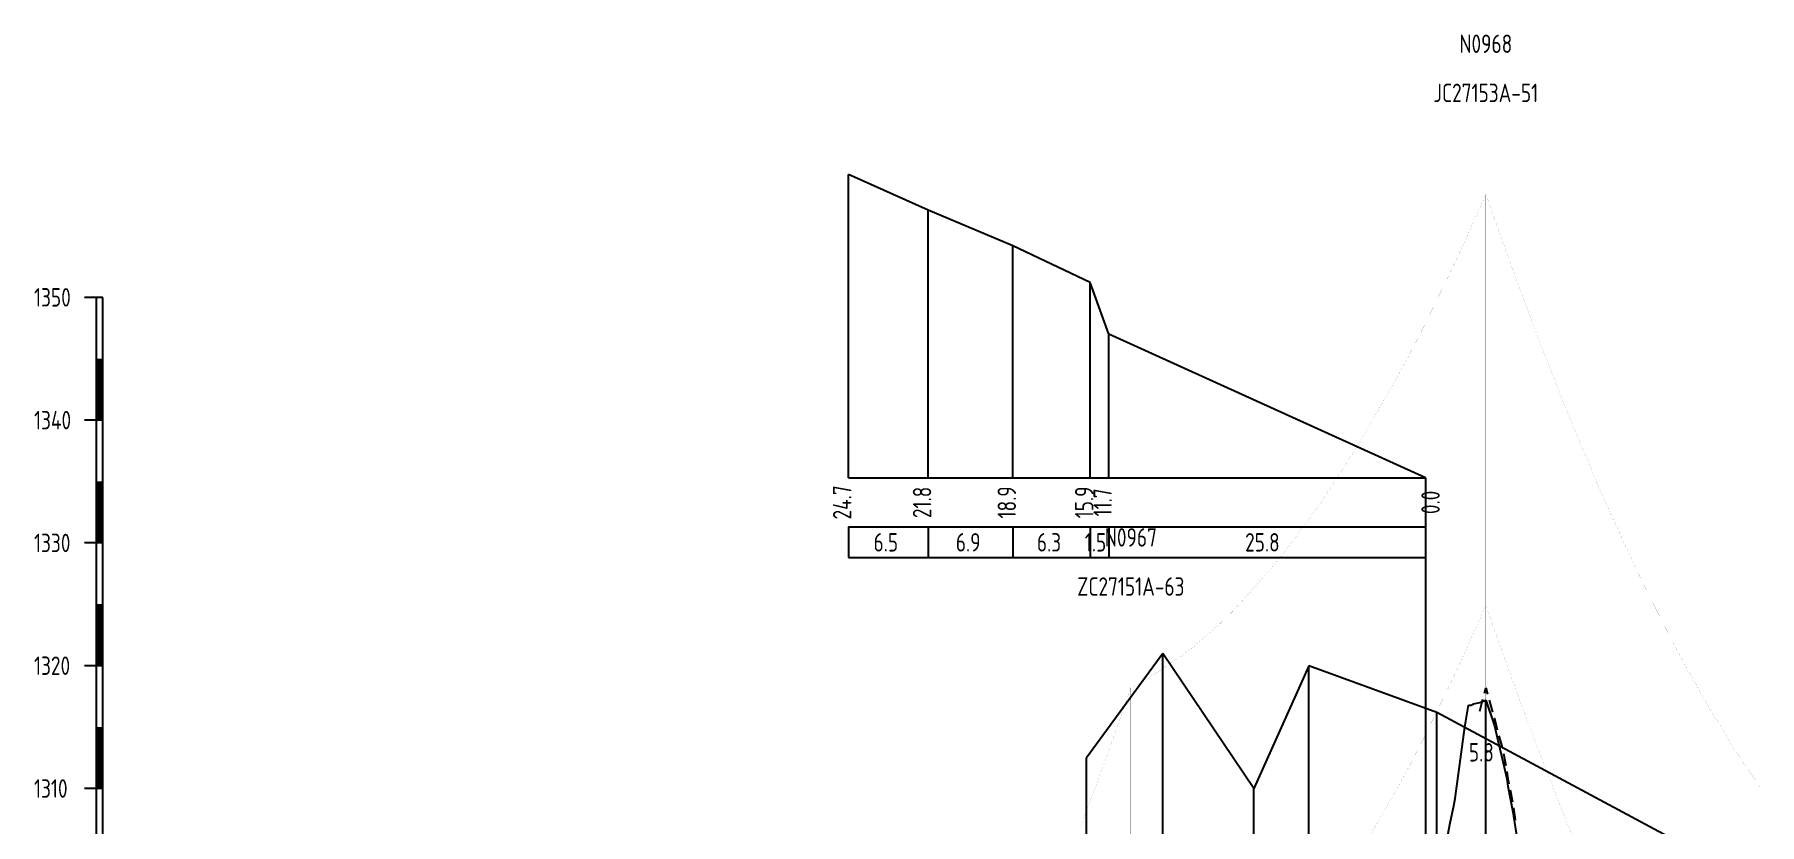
# Model space of a CAD drawing. Header units: millimetres. Extents: x 6482 to 7719, y 775 to 2743.
# Drawn here: x 6564.1 to 6845, y 2614.1 to 2742.8 of the extents above; entities that cross this region are included whole.
import ezdxf
from ezdxf.enums import TextEntityAlignment as Align

# ---------------------------------------------------------------- set-up
doc = ezdxf.new("R2010")
doc.units = ezdxf.units.MM
doc.header["$LTSCALE"] = 5
for name, color, linetype in [('1', 3, 'Continuous'), ('2', 4, 'Continuous'), ('3', 5, 'Continuous'), ('4', 1, 'Continuous'), ('中心断面', 1, 'Continuous'), ('图框', 1, 'Continuous'), ('左边线', 2, 'Continuous'), ('标注', 3, 'Continuous'), ('风偏', 5, 'Continuous')]:
    doc.layers.add(name, color=color, linetype=linetype)
doc.styles.get("Standard").update_dxf_attribs({"font": 'tssdeng.shx', "width": 0.8, "bigfont": 'tssdchn.shx'})

# ---------------------------------------------------------------- blocks, each defined once
blk = doc.blocks.new('7165820')
at = {"layer": '图框'}
for p, q in [((6575.2, 2700), (6572.2, 2700)), ((6574.2, 860), (6574.2, 2700)), ((6575.2, 860), (6575.2, 2700)), ((6574.4, 2680), (6574.4, 2690)), ((6574.6, 2680), (6574.6, 2690)), ((6574.8, 2680), (6574.8, 2690)), ((6575, 2680), (6575, 2690)), ((6575.2, 2680), (6572.2, 2680)), ((6574.4, 2660), (6574.4, 2670)), ((6574.6, 2660), (6574.6, 2670)), ((6574.8, 2660), (6574.8, 2670)), ((6575, 2660), (6575, 2670)), ((6575.2, 2660), (6572.2, 2660)), ((6574.4, 2640), (6574.4, 2650)), ((6574.6, 2640), (6574.6, 2650)), ((6574.8, 2640), (6574.8, 2650)), ((6575, 2640), (6575, 2650)), ((6575.2, 2640), (6572.2, 2640)), ((6574.4, 2620), (6574.4, 2630)), ((6574.6, 2620), (6574.6, 2630)), ((6574.8, 2620), (6574.8, 2630)), ((6575, 2620), (6575, 2630)), ((6575.2, 2620), (6572.2, 2620))]:
    blk.add_line(p, q, dxfattribs=at)
at = {"layer": '图框', "width": 0.8}
for s, p in [('1350', (6564, 2698.5)), ('1340', (6564, 2678.5)), ('1330', (6564, 2658.5)), ('1320', (6564, 2638.5)), ('1310', (6564, 2618.5))]:
    blk.add_text(s, height=3, dxfattribs=at).set_placement(p)
blk = doc.blocks.new('102218245')
at = {"layer": '风偏'}
for p, q in [((6709.6, 2714.2), (6696.6, 2720)), ((6696.6, 2670.6), (6696.6, 2720)), ((6723.4, 2708.4), (6709.6, 2714.2)), ((6709.6, 2670.6), (6709.6, 2714.2)), ((6736, 2702.4), (6723.4, 2708.4)), ((6723.4, 2670.6), (6723.4, 2708.4)), ((6739, 2694), (6736, 2702.4)), ((6736, 2670.6), (6736, 2702.4)), ((6790.6, 2670.6), (6739, 2694)), ((6739, 2670.6), (6739, 2694)), ((6696.6, 2670.6), (6709.6, 2670.6)), ((6709.6, 2670.6), (6723.4, 2670.6)), ((6723.4, 2670.6), (6736, 2670.6)), ((6736, 2670.6), (6739, 2670.6)), ((6739, 2670.6), (6790.6, 2670.6)), ((6696.6, 2662.6), (6709.6, 2662.6)), ((6696.6, 2662.6), (6696.6, 2657.6)), ((6709.6, 2662.6), (6723.4, 2662.6)), ((6709.6, 2662.6), (6709.6, 2657.6)), ((6723.4, 2662.6), (6736, 2662.6)), ((6723.4, 2662.6), (6723.4, 2657.6)), ((6736, 2662.6), (6739, 2662.6)), ((6736, 2662.6), (6736, 2657.6)), ((6739, 2662.6), (6790.6, 2662.6)), ((6739, 2662.6), (6739, 2657.6)), ((6696.6, 2657.6), (6709.6, 2657.6)), ((6709.6, 2657.6), (6723.4, 2657.6)), ((6723.4, 2657.6), (6736, 2657.6)), ((6736, 2657.6), (6739, 2657.6)), ((6739, 2657.6), (6790.6, 2657.6))]:
    blk.add_line(p, q, dxfattribs=at)
at = {"layer": '风偏', "width": 0.8}
for s, p in [('6.5', (6700.7, 2658.6)), ('6.9', (6714.1, 2658.6)), ('6.3', (6727.3, 2658.6)), ('1.5', (6735.1, 2658.6)), ('25.8', (6761.2, 2658.6))]:
    blk.add_text(s, height=3, dxfattribs=at).set_placement(p)
blk = doc.blocks.new('102218246')
at = {"layer": '风偏'}
for p, q in [((6747.8, 2642), (6735.4, 2625)), ((6762.6, 2620), (6747.8, 2642)), ((6747.8, 2608.2), (6747.8, 2642)), ((6771.6, 2640), (6762.6, 2620)), ((6792.4, 2632.4), (6771.6, 2640)), ((6771.6, 2608.2), (6771.6, 2640)), ((6837.4, 2608.2), (6792.4, 2632.4)), ((6792.4, 2608.2), (6792.4, 2632.4)), ((6735.4, 2608.2), (6735.4, 2625)), ((6762.6, 2608.2), (6762.6, 2620)), ((6735.4, 2608.2), (6747.8, 2608.2)), ((6747.8, 2608.2), (6762.6, 2608.2)), ((6762.6, 2608.2), (6771.6, 2608.2)), ((6771.6, 2608.2), (6792.4, 2608.2)), ((6792.4, 2608.2), (6837.4, 2608.2)), ((6735.4, 2600.2), (6747.8, 2600.2)), ((6735.4, 2600.2), (6735.4, 2595.2)), ((6747.8, 2600.2), (6762.6, 2600.2)), ((6747.8, 2600.2), (6747.8, 2595.2)), ((6762.6, 2600.2), (6771.6, 2600.2)), ((6762.6, 2600.2), (6762.6, 2595.2)), ((6771.6, 2600.2), (6792.4, 2600.2)), ((6771.6, 2600.2), (6771.6, 2595.2)), ((6792.4, 2600.2), (6837.4, 2600.2)), ((6792.4, 2600.2), (6792.4, 2595.2)), ((6735.4, 2595.2), (6747.8, 2595.2)), ((6747.8, 2595.2), (6762.6, 2595.2)), ((6762.6, 2595.2), (6771.6, 2595.2)), ((6771.6, 2595.2), (6792.4, 2595.2)), ((6792.4, 2595.2), (6837.4, 2595.2))]:
    blk.add_line(p, q, dxfattribs=at)
at = {"layer": '风偏', "width": 0.8}
for s, p in [('6.2', (6739.2, 2596.2)), ('7.4', (6752.8, 2596.2)), ('4.5', (6764.7, 2596.2)), ('10.4', (6778.4, 2596.2)), ('22.5', (6811.3, 2596.2))]:
    blk.add_text(s, height=3, dxfattribs=at).set_placement(p)

msp = doc.modelspace()

# ---------------------------------------------------------------- linework, layer by layer
at = {"layer": '2', "linetype": 'Continuous', "const_width": 0.01}
for points in [[(6800.4, 2634.4), (6800.4, 2716.8)], [(6800.4, 2649.8), (6800.4, 2634.4)], [(6742.6, 2542.4), (6742.6, 2636.4)]]:
    msp.add_lwpolyline(points, dxfattribs=at)
at = {"layer": '3', "linetype": 'Continuous', "const_width": 0.01}
for points in [[(6742.6, 2636.4), (6744.66, 2637.6), (6746.72, 2638.8), (6748.8, 2640.2), (6750.86, 2641.6), (6752.92, 2643.2), (6754.98, 2645), (6757.06, 2646.8), (6759.12, 2648.8), (6761.18, 2651), (6763.24, 2653.4), (6765.3, 2655.8), (6767.38, 2658.2), (6769.44, 2661), (6771.5, 2663.8), (6773.56, 2666.6), (6775.62, 2669.8), (6777.7, 2673), (6779.76, 2676.2), (6781.82, 2679.8), (6783.88, 2683.4), (6785.96, 2687), (6788.02, 2690.8), (6790.08, 2694.8), (6792.14, 2699), (6794.2, 2703.2), (6796.28, 2707.6), (6798.34, 2712.2), (6800.4, 2716.8)], [(6800.4, 2716.8), (6802.44, 2711), (6804.46, 2705.4), (6806.5, 2699.8), (6808.52, 2694.4), (6810.56, 2689.2), (6812.58, 2684), (6814.62, 2679), (6816.64, 2674.2), (6818.68, 2669.4), (6820.7, 2664.8), (6822.74, 2660.4), (6824.76, 2656), (6826.8, 2651.8), (6828.82, 2647.8), (6830.86, 2643.8), (6832.88, 2640), (6834.92, 2636.4), (6836.94, 2632.8), (6838.98, 2629.6), (6841, 2626.2), (6843.04, 2623.2), (6845.06, 2620.2)], [(6734.44, 2613.8), (6736.48, 2619.2), (6738.52, 2624.8), (6740.56, 2630.6), (6742.6, 2636.4)]]:
    msp.add_lwpolyline(points, dxfattribs=at)
at = {"layer": '4', "linetype": 'Continuous', "const_width": 0.01}
for points in [[(6781.82, 2612.8), (6783.88, 2616.4), (6785.96, 2620), (6788.02, 2623.8), (6790.08, 2627.8), (6792.14, 2632), (6794.2, 2636.2), (6796.28, 2640.6), (6798.34, 2645.2), (6800.4, 2649.8)], [(6800.4, 2649.8), (6802.44, 2644), (6804.46, 2638.4), (6806.5, 2632.8), (6808.52, 2627.4), (6810.56, 2622.2), (6812.58, 2617), (6814.62, 2612), (6816.64, 2607.2), (6818.68, 2602.4), (6820.7, 2597.8), (6822.74, 2593.4), (6824.76, 2589), (6826.8, 2584.8), (6828.82, 2580.8), (6830.86, 2576.8), (6832.88, 2573), (6834.92, 2569.4), (6836.94, 2565.8), (6838.98, 2562.6), (6841, 2559.2), (6843.04, 2556.2), (6845.06, 2553.2)]]:
    msp.add_lwpolyline(points, dxfattribs=at)
at = {"layer": '中心断面', "linetype": 'Continuous'}
for p, q in [((6797, 2630), (6797.6, 2633.6)), ((6797.6, 2633.6), (6798, 2633.6)), ((6798, 2633.6), (6798.4, 2633.8)), ((6798.4, 2633.8), (6799.4, 2634)), ((6799.4, 2634), (6800.4, 2634.4)), ((6800.4, 2634.4), (6801.8, 2630.2)), ((6795.4, 2618.4), (6797, 2630)), ((6801.8, 2630.2), (6802.4, 2627.6)), ((6802.4, 2627.6), (6803.2, 2624.2)), ((6803.2, 2624.2), (6803.8, 2621.6)), ((6803.8, 2621.6), (6804, 2620.4)), ((6795.2, 2617.2), (6795.4, 2618.4)), ((6804, 2620.4), (6804.8, 2616.2)), ((6794.6, 2614.4), (6795.2, 2617.2)), ((6804.8, 2616.2), (6806.4, 2606)), ((6794.2, 2612.4), (6794.6, 2614.4))]:
    msp.add_line(p, q, dxfattribs=at)
at = {"layer": '左边线', "linetype": 'Continuous'}
for p, q in [((6800.17, 2635.52), (6800.4, 2636.4)), ((6800.4, 2636.4), (6800.69, 2635.35)), ((6799.4, 2632.62), (6799.91, 2634.55)), ((6800.96, 2634.39), (6801.5, 2632.46)), ((6801.77, 2631.5), (6801.8, 2631.4)), ((6801.8, 2631.4), (6802.26, 2629.56)), ((6802.52, 2628.59), (6803.07, 2626.67)), ((6803.29, 2625.7), (6803.66, 2623.73)), ((6803.84, 2622.75), (6804, 2621.6)), ((6804, 2621.6), (6804.16, 2620.77)), ((6804.34, 2619.79), (6804.72, 2617.83)), ((6804.89, 2616.84), (6805.19, 2614.86))]:
    msp.add_line(p, q, dxfattribs=at)
at = {"layer": '标注'}
msp.add_line((6800.4, 860), (6800.4, 2634.38), dxfattribs=at)
at = {"layer": '风偏'}
msp.add_line((6790.6, 2670.6), (6790.6, 2590.6), dxfattribs=at)

# ---------------------------------------------------------------- block references
at = {"layer": '图框'}
msp.add_blockref('7165820', (0, 0), dxfattribs=at)
at = {"layer": '风偏'}
for name in ['102218245', '102218246']:
    msp.add_blockref(name, (0, 0), dxfattribs=at)

# ---------------------------------------------------------------- texts
at = {"layer": '1', "linetype": 'Continuous', "width": 0.8}
for s, p in [('N0968', (6800.4, 2739.8)), ('JC27153A-51', (6800.4, 2731.8)), ('N0967', (6742.6, 2659.4)), ('ZC27151A-63', (6742.6, 2651.4)), ('5.8 ', (6800.4, 2624.4))]:
    msp.add_text(s, height=3, dxfattribs=at).set_placement(p, align=Align.CENTER)
at = {"layer": '风偏', "linetype": 'Continuous', "width": 0.8}
for s, p in [('24.7', (6698, 2666.6)), ('21.8', (6711, 2666.6)), ('18.9', (6724.8, 2666.6)), ('15.9', (6737.4, 2666.6)), ('11.7', (6740.4, 2666.6)), ('0.0', (6793.8, 2666.6))]:
    msp.add_text(s, height=3, rotation=90, dxfattribs=at).set_placement(p, align=Align.BOTTOM_CENTER)

doc.saveas('drawing.dxf')
